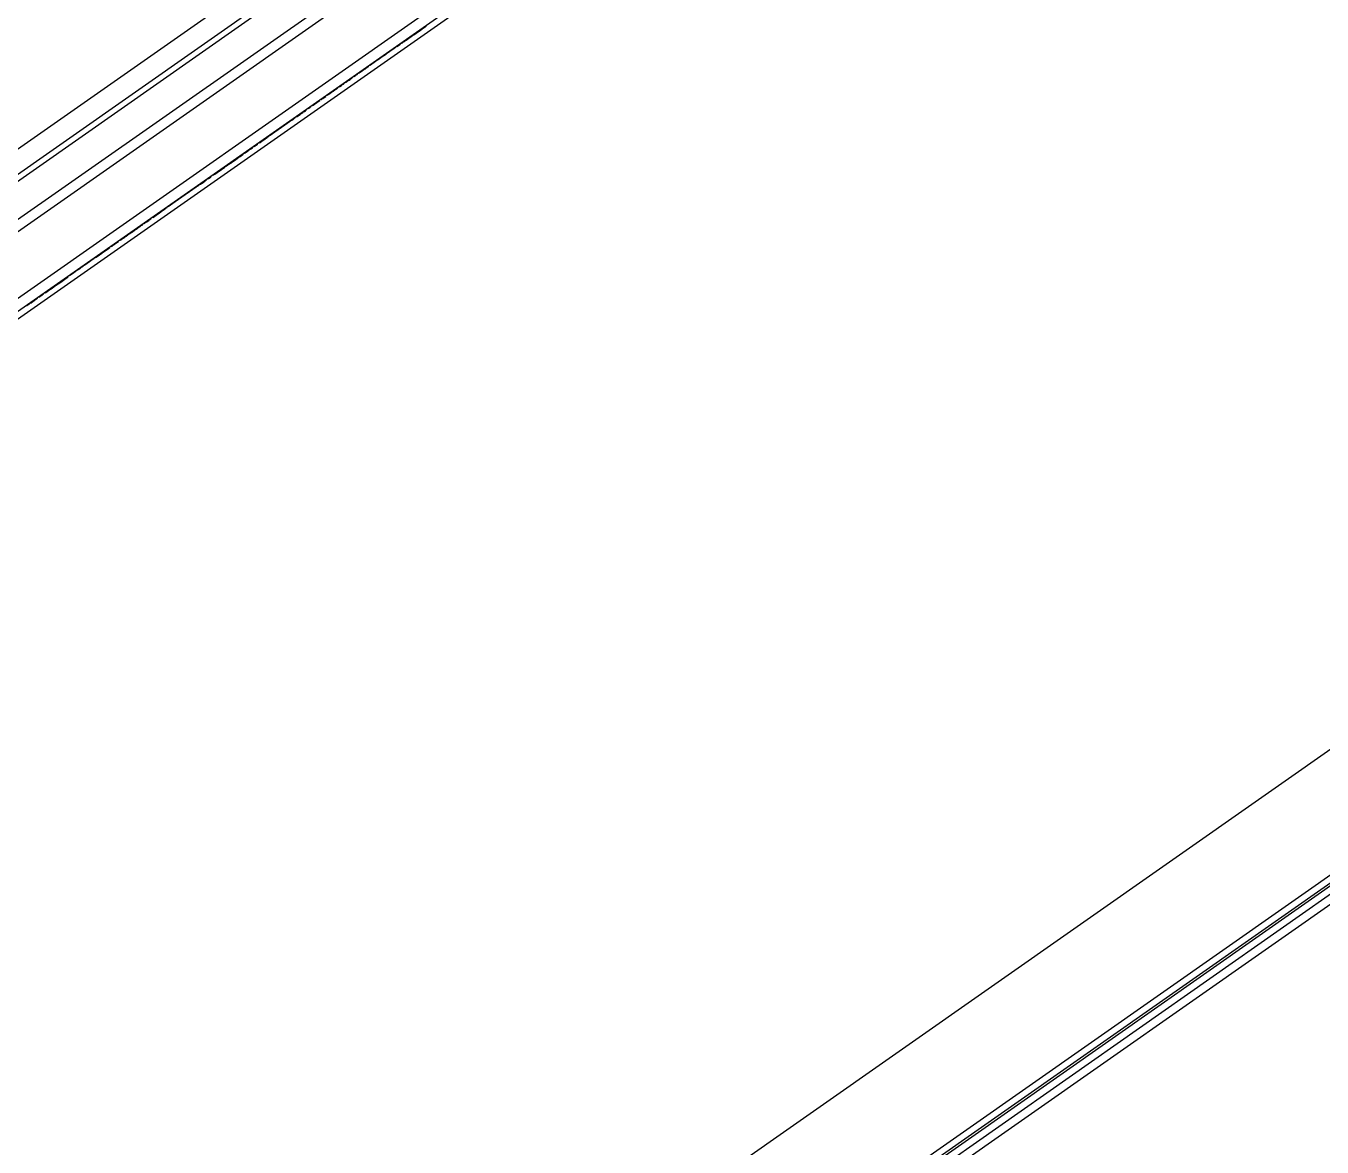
# Model space of a CAD drawing. Header units: millimetres. Extents: x 152904052 to 153933663, y 538271515 to 539240469.
# Drawn here: x 153340703.3 to 153340960.7, y 538937158.8 to 538937381.4 of the extents above; entities that cross this region are included whole.
import ezdxf

# ---------------------------------------------------------------- set-up
doc = ezdxf.new("R2010")
doc.units = ezdxf.units.MM
doc.layers.add('POWR', color=5, linetype='Continuous')

msp = doc.modelspace()

# ---------------------------------------------------------------- linework, layer by layer
at = {"layer": 'POWR', "color": 7}
for p, q in [((153340122.38, 538936951.35), (153341883.55, 538938184.54)), ((153340124.73, 538936947.99), (153341885.91, 538938181.18)), ((153340113.14, 538936930.91), (153341004.86, 538937555.29)), ((153340114.29, 538936929.27), (153341006.01, 538937553.66)), ((153341014.47, 538937546.28), (153340118.32, 538936918.79)), ((153340979.38, 538937544.96), (153340129.51, 538936949.88)), ((153341013.96, 538937543.35), (153340121.25, 538936918.27)), ((153340922.61, 538937477.86), (153340690.34, 538937315.22)), ((153340777.97, 538937377.99), (153340777.91, 538937378.07)), ((153340769.13, 538937371.81), (153340769.08, 538937371.89)), ((153340771.34, 538937373.35), (153340771.28, 538937373.43)), ((153340765.26, 538937369.09), (153340765.2, 538937369.17)), ((153340766.47, 538937369.94), (153340766.41, 538937370.02)), ((153340768.17, 538937371.13), (153340768.11, 538937371.21)), ((153340763.14, 538937367.61), (153340763.09, 538937367.69)), ((153340764.2, 538937368.35), (153340764.14, 538937368.43)), ((153340759.26, 538937364.89), (153340759.21, 538937364.97)), ((153340760.23, 538937365.57), (153340760.17, 538937365.65)), ((153340755.86, 538937362.51), (153340751.6, 538937359.53)), ((153340756, 538937362.61), (153340755.94, 538937362.69)), ((153340757.06, 538937363.35), (153340757, 538937363.43)), ((153340748.36, 538937357.26), (153340748.31, 538937357.34)), ((153340749.33, 538937357.94), (153340749.27, 538937358.02)), ((153340743.26, 538937353.68), (153340743.2, 538937353.77)), ((153340745.37, 538937355.16), (153340745.31, 538937355.25)), ((153340740.43, 538937351.7), (153340740.37, 538937351.79)), ((153340267.3, 538936751.18), (153341120.86, 538937348.85)), ((153340737.09, 538937349.37), (153340732.94, 538937346.46)), ((153340738.05, 538937350.04), (153340737.39, 538937349.58)), ((153340257.17, 538936715.27), (153341158.23, 538937346.2)), ((153340258.98, 538936718.25), (153341154.81, 538937345.51)), ((153340732.94, 538937346.46), (153340731.53, 538937345.47)), ((153340732.94, 538937346.46), (153340732.88, 538937346.54)), ((153340258.08, 538936713.96), (153341159.15, 538937344.89)), ((153340731.38, 538937345.37), (153340731.33, 538937345.45)), ((153340725.3, 538937341.11), (153340725.24, 538937341.19)), ((153340726.52, 538937341.96), (153340726.46, 538937342.04)), ((153341144.83, 538937339.02), (153340268.34, 538936725.29)), ((153341143.02, 538937339.33), (153340268.66, 538936727.1)), ((153340721.97, 538937338.78), (153340721.91, 538937338.86)), ((153340720.27, 538937337.59), (153340720.22, 538937337.67)), ((153340711.68, 538937331.58), (153340711.62, 538937331.66)), ((153340706.81, 538937328.17), (153340706.75, 538937328.25)), ((153340703.48, 538937325.83), (153340703.42, 538937325.92)), ((153340704.54, 538937326.57), (153340704.48, 538937326.66)), ((153340705.19, 538937327.03), (153340704.83, 538937326.78)), ((153340705.59, 538937327.31), (153340705.54, 538937327.4))]:
    msp.add_line(p, q, dxfattribs=at)
for points, knots in [([(153340777.97, 538937377.99), (153340778.07, 538937378.06), (153340778.26, 538937378.2), (153340779.56, 538937379.1), (153340781.1, 538937380.18), (153340782.22, 538937380.97), (153340782.75, 538937381.34)], [0, 0, 0, 0, 0.291481, 0.577385, 0.799134, 1, 1, 1, 1]), ([(153340776.69, 538937377.1), (153340776.32, 538937376.84), (153340775.21, 538937376.06), (153340773.47, 538937374.84), (153340772.13, 538937373.9), (153340771.63, 538937373.55)], [0, 0, 0, 0, 0.241234, 0.720278, 1, 1, 1, 1]), ([(153340777.01, 538937377.32), (153340777, 538937377.31), (153340776.93, 538937377.26), (153340777.19, 538937377.45), (153340777.62, 538937377.75), (153340777.68, 538937377.79)], [0, 0, 0, 0, 0.190558, 0.884747, 1, 1, 1, 1]), ([(153340768.45, 538937371.33), (153340768.59, 538937371.43), (153340769.06, 538937371.76), (153340769.11, 538937371.78), (153340769.13, 538937371.81)], [0, 0, 0, 0, 0.2934786, 1, 1, 1, 1]), ([(153340769.42, 538937372.01), (153340769.51, 538937372.07), (153340770.23, 538937372.57), (153340771.08, 538937373.17), (153340771.25, 538937373.29), (153340771.34, 538937373.35)], [0, 0, 0, 0, 0.066101, 0.514005, 1, 1, 1, 1]), ([(153340764.2, 538937368.35), (153340764.3, 538937368.42), (153340764.51, 538937368.56), (153340764.79, 538937368.77), (153340765.04, 538937368.94), (153340765.22, 538937369.06), (153340765.24, 538937369.08), (153340765.26, 538937369.09)], [0, 0, 0, 0, 0.193235, 0.373767, 0.551009, 0.766025, 1, 1, 1, 1]), ([(153340765.54, 538937369.29), (153340765.68, 538937369.39), (153340766.03, 538937369.63), (153340766.4, 538937369.89), (153340766.45, 538937369.92), (153340766.47, 538937369.94)], [0, 0, 0, 0, 0.2491554, 0.6088443, 1, 1, 1, 1]), ([(153340766.76, 538937370.14), (153340766.93, 538937370.26), (153340767.46, 538937370.63), (153340768.03, 538937371.03), (153340768.12, 538937371.1), (153340768.17, 538937371.13)], [0, 0, 0, 0, 0.187819, 0.577045, 1, 1, 1, 1]), ([(153340760.23, 538937365.57), (153340760.3, 538937365.62), (153340760.45, 538937365.72), (153340761.25, 538937366.29), (153340761.65, 538937366.56)], [0, 0, 0, 0, 0.5046846, 1, 1, 1, 1]), ([(153340761.94, 538937366.77), (153340761.94, 538937366.77), (153340761.92, 538937366.76), (153340762.13, 538937366.9), (153340762.57, 538937367.21), (153340762.86, 538937367.41)], [0, 0, 0, 0, 0.047306, 0.388103, 1, 1, 1, 1]), ([(153340763.14, 538937367.61), (153340763.16, 538937367.62), (153340763.21, 538937367.65), (153340763.48, 538937367.85), (153340763.82, 538937368.08), (153340764.07, 538937368.26), (153340764.2, 538937368.35)], [0, 0, 0, 0, 0.28369, 0.564887, 0.783362, 1, 1, 1, 1]), ([(153340757.06, 538937363.35), (153340757.12, 538937363.4), (153340757.26, 538937363.49), (153340758, 538937364.01), (153340758.73, 538937364.52), (153340758.98, 538937364.69)], [0, 0, 0, 0, 0.3984405, 0.7950917, 1, 1, 1, 1]), ([(153340759.26, 538937364.89), (153340759.3, 538937364.92), (153340759.35, 538937364.96), (153340759.87, 538937365.32), (153340759.94, 538937365.37)], [0, 0, 0, 0, 0.86881, 1, 1, 1, 1]), ([(153340756, 538937362.61), (153340756.04, 538937362.64), (153340756.11, 538937362.68), (153340756.6, 538937363.03), (153340756.77, 538937363.15)], [0, 0, 0, 0, 0.664642, 1, 1, 1, 1]), ([(153340749.62, 538937358.14), (153340749.68, 538937358.18), (153340750.37, 538937358.66), (153340751.19, 538937359.24), (153340751.37, 538937359.36), (153340751.45, 538937359.43)], [0, 0, 0, 0, 0.046306, 0.500551, 1, 1, 1, 1]), ([(153340744.4, 538937354.48), (153340744.79, 538937354.76), (153340745.54, 538937355.29), (153340746.63, 538937356.05), (153340747.55, 538937356.69), (153340748.24, 538937357.17), (153340748.32, 538937357.23), (153340748.36, 538937357.26)], [0, 0, 0, 0, 0.195561, 0.375771, 0.551379, 0.764917, 1, 1, 1, 1]), ([(153340748.65, 538937357.46), (153340748.79, 538937357.56), (153340749.26, 538937357.89), (153340749.3, 538937357.92), (153340749.33, 538937357.94)], [0, 0, 0, 0, 0.290735, 1, 1, 1, 1]), ([(153340740.43, 538937351.7), (153340740.51, 538937351.76), (153340740.67, 538937351.87), (153340741.71, 538937352.6), (153340742.97, 538937353.48), (153340743.92, 538937354.15), (153340744.4, 538937354.48)], [0, 0, 0, 0, 0.281546, 0.564293, 0.784058, 1, 1, 1, 1]), ([(153340743.26, 538937353.68), (153340743.29, 538937353.71), (153340743.37, 538937353.76), (153340743.79, 538937354.06), (153340744.2, 538937354.34), (153340744.52, 538937354.57), (153340744.82, 538937354.78), (153340745.06, 538937354.95), (153340745.24, 538937355.07), (153340745.35, 538937355.15), (153340745.36, 538937355.16), (153340745.37, 538937355.16)], [0, 0, 0, 0, 0.199643, 0.398707, 0.496941, 0.592211, 0.679121, 0.762169, 0.836644, 0.914884, 1, 1, 1, 1]), ([(153340737.24, 538937349.47), (153340737.22, 538937349.46), (153340737.15, 538937349.41), (153340737.7, 538937349.79), (153340738.4, 538937350.28), (153340739.05, 538937350.74), (153340739.17, 538937350.83)], [0, 0, 0, 0, 0.107216, 0.503754, 0.902427, 1, 1, 1, 1]), ([(153340739.46, 538937351.03), (153340739.5, 538937351.06), (153340739.55, 538937351.09), (153340740.07, 538937351.45), (153340740.14, 538937351.5)], [0, 0, 0, 0, 0.86747, 1, 1, 1, 1]), ([(153340726.8, 538937342.16), (153340726.97, 538937342.28), (153340727.5, 538937342.65), (153340728.08, 538937343.06), (153340728.17, 538937343.12), (153340728.21, 538937343.15)], [0, 0, 0, 0, 0.185295, 0.570588, 1, 1, 1, 1]), ([(153340728.5, 538937343.35), (153340728.93, 538937343.65), (153340730.01, 538937344.41), (153340731.15, 538937345.21), (153340731.3, 538937345.32), (153340731.38, 538937345.37)], [0, 0, 0, 0, 0.2409386, 0.6001647, 1, 1, 1, 1]), ([(153340721.97, 538937338.78), (153340722.02, 538937338.81), (153340722.11, 538937338.88), (153340722.7, 538937339.29), (153340723.42, 538937339.8), (153340723.97, 538937340.18), (153340724.24, 538937340.37)], [0, 0, 0, 0, 0.279608, 0.563258, 0.784144, 1, 1, 1, 1]), ([(153340723.19, 538937339.63), (153340723.22, 538937339.66), (153340723.3, 538937339.71), (153340723.72, 538937340.01), (153340724.12, 538937340.29), (153340724.44, 538937340.51), (153340724.75, 538937340.72), (153340724.99, 538937340.9), (153340725.17, 538937341.02), (153340725.28, 538937341.1), (153340725.29, 538937341.11), (153340725.3, 538937341.11)], [0, 0, 0, 0, 0.201167, 0.403831, 0.503378, 0.598958, 0.684959, 0.766209, 0.838872, 0.91563, 1, 1, 1, 1]), ([(153340724.24, 538937340.37), (153340724.47, 538937340.53), (153340724.9, 538937340.83), (153340725.52, 538937341.26), (153340726.05, 538937341.64), (153340726.44, 538937341.91), (153340726.49, 538937341.95), (153340726.52, 538937341.96)], [0, 0, 0, 0, 0.198322, 0.378488, 0.552347, 0.763981, 1, 1, 1, 1]), ([(153340720.27, 538937337.59), (153340720.35, 538937337.64), (153340720.5, 538937337.75), (153340721.29, 538937338.3), (153340721.68, 538937338.58)], [0, 0, 0, 0, 0.501917, 1, 1, 1, 1]), ([(153340716.88, 538937335.22), (153340716.88, 538937335.22), (153340716.59, 538937335.01), (153340715.48, 538937334.24), (153340713.83, 538937333.08), (153340712.51, 538937332.15), (153340711.97, 538937331.78)], [0, 0, 0, 0, 0.001089, 0.377712, 0.747454, 1, 1, 1, 1]), ([(153340717.17, 538937335.42), (153340717.15, 538937335.41), (153340717.08, 538937335.35), (153340717.62, 538937335.73), (153340718.56, 538937336.39), (153340719.54, 538937337.08), (153340719.99, 538937337.39)], [0, 0, 0, 0, 0.08611, 0.40663, 0.731322, 1, 1, 1, 1]), ([(153340718.1, 538937336.07), (153340718.08, 538937336.06), (153340718.05, 538937336.04), (153340717.58, 538937335.71), (153340717.47, 538937335.63)], [0, 0, 0, 0, 0.755315, 1, 1, 1, 1]), ([(153340707.1, 538937328.37), (153340707.58, 538937328.71), (153340708.68, 538937329.47), (153340710.22, 538937330.55), (153340711.46, 538937331.42), (153340711.61, 538937331.52), (153340711.68, 538937331.58)], [0, 0, 0, 0, 0.18118, 0.409256, 0.68726, 1, 1, 1, 1]), ([(153340705.88, 538937327.51), (153340706.02, 538937327.61), (153340706.37, 538937327.86), (153340706.74, 538937328.12), (153340706.79, 538937328.15), (153340706.81, 538937328.17)], [0, 0, 0, 0, 0.24492, 0.599937, 1, 1, 1, 1]), ([(153340703.48, 538937325.83), (153340703.5, 538937325.85), (153340703.55, 538937325.88), (153340703.82, 538937326.07), (153340704.16, 538937326.31), (153340704.41, 538937326.49), (153340704.54, 538937326.57)], [0, 0, 0, 0, 0.2779106, 0.562252, 0.7840826, 1, 1, 1, 1]), ([(153340704.54, 538937326.57), (153340704.64, 538937326.65), (153340704.84, 538937326.79), (153340705.13, 538937326.99), (153340705.38, 538937327.16), (153340705.56, 538937327.29), (153340705.58, 538937327.31), (153340705.59, 538937327.31)], [0, 0, 0, 0, 0.200772, 0.380983, 0.55337, 0.763323, 1, 1, 1, 1])]:
    msp.add_open_spline(points, degree=3, knots=knots, dxfattribs=at)

doc.saveas('drawing.dxf')
